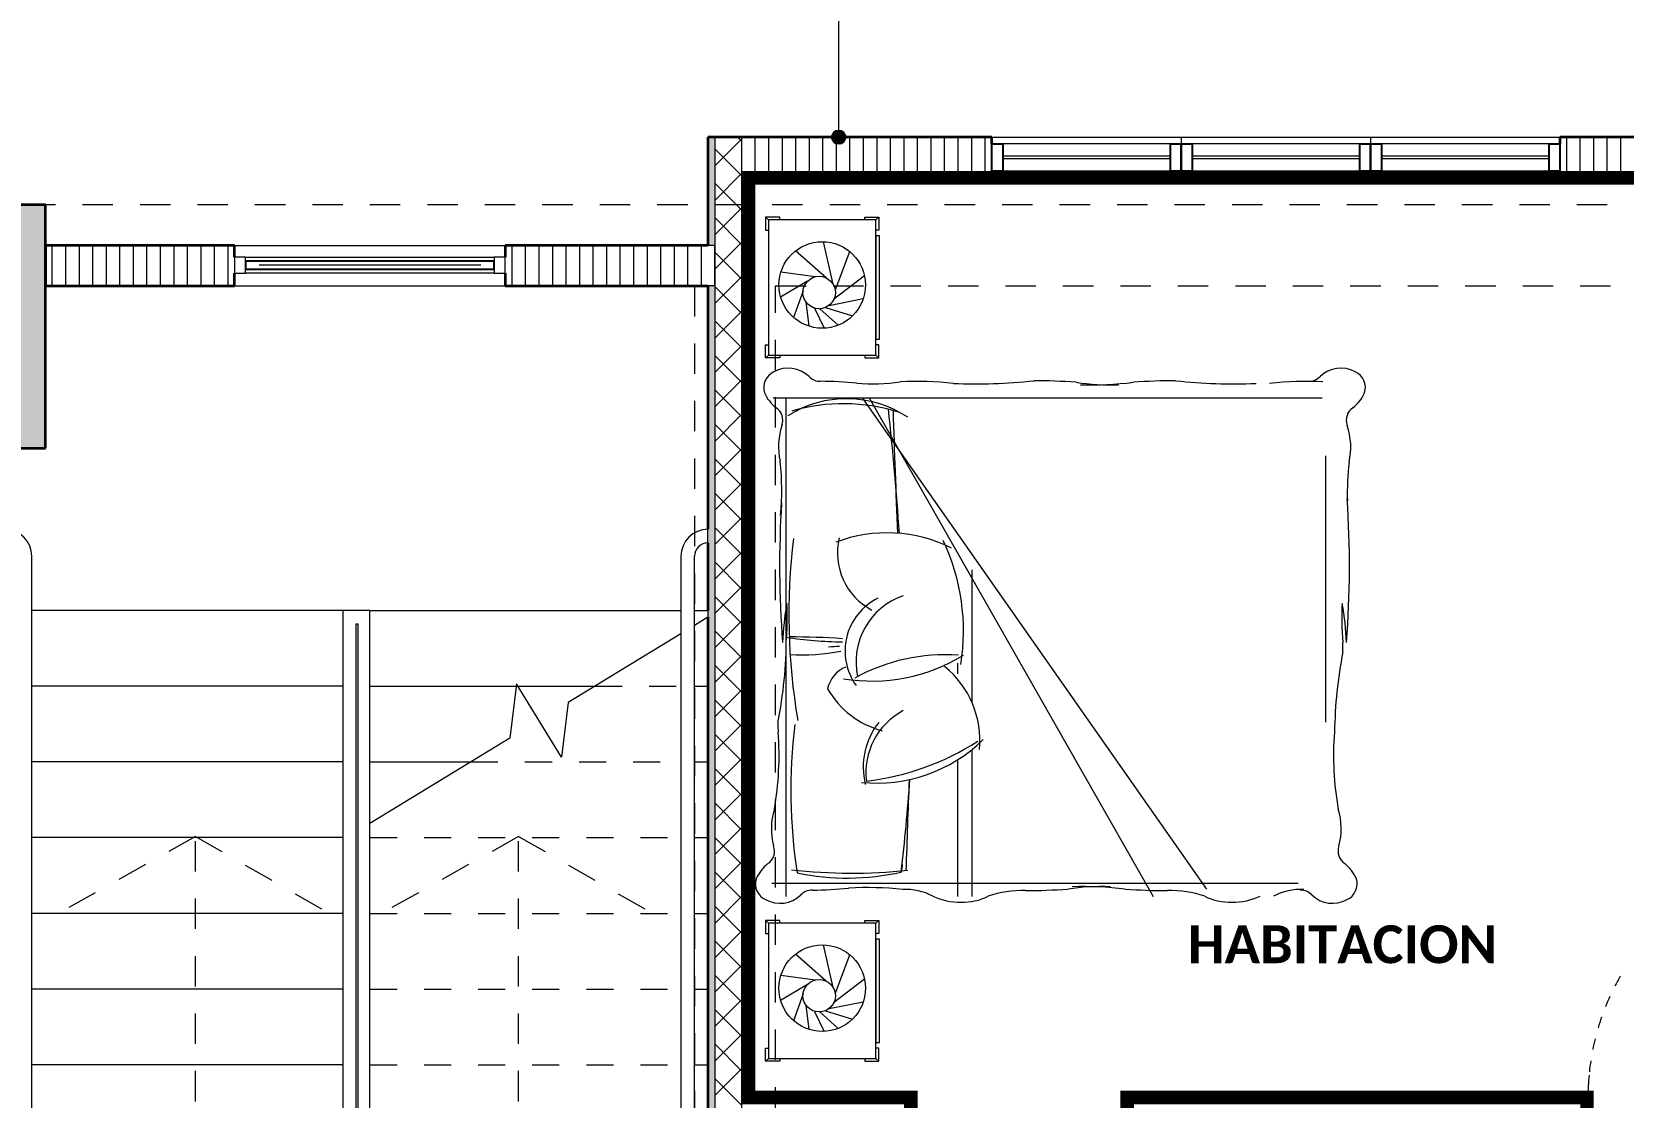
# Model space of a CAD drawing. Header units: metres. Extents: x -144 to 1000, y -717 to 29.
# Drawn here: x 556.31 to 562.19, y -551.67 to -547.73 of the extents above; entities that cross this region are included whole.
import ezdxf

# ---------------------------------------------------------------- set-up
doc = ezdxf.new("R2010")
doc.units = ezdxf.units.M
doc.linetypes.add('Basculante', pattern=[0.11625, 0.075, -0.04125])
doc.linetypes.add('basculante modificado', pattern=[0.18, 0.1125, -0.0675])
doc.layers.get('0').update_dxf_attribs({"color": 1})
doc.layers.add('00-MEDICION', color=30, linetype='Continuous')
for name, color, linetype, lineweight in [('A-ANNO-DIMS', 1, 'Continuous', 9), ('A-DETL', 1, 'Continuous', 9), ('A-DETL-GENF', 1, 'Continuous', 9), ('A-DETL-THIN', 1, 'Continuous', 9), ('A-DOOR', 1, 'Continuous', 9), ('A-GLAZ', 1, 'Continuous', 9), ('A-WALL', 4, 'Continuous', 9), ('G-ANNO-TEXT', 2, 'Continuous', 9), ('I-FURN', 2, 'Continuous', 9), ('S-COLS', 7, 'Continuous', 9), ('S-STRS', 1, 'Continuous', 9), ('S-STRS-MBND', 1, 'Basculante', 9)]:
    doc.layers.add(name, color=color, linetype=linetype, lineweight=lineweight)
doc.layers.add('A-WALL-PATT', color=7, linetype='Continuous', lineweight=35, true_color=0x9c9c9c)
doc.styles.add('Calibri_B', font='calibrib.ttf', dxfattribs={"height": 0.165})

# ---------------------------------------------------------------- blocks, each defined once
blk = doc.blocks.new('O')
at = {"layer": 'A-WALL-PATT', "lineweight": 5, "true_color": 0x747474}
h = blk.add_hatch(color=8, dxfattribs=at)
h.paths.add_polyline_path([(563.6777, -492.7188), (563.6777, -490.7688), (563.6527, -490.7688), (563.6527, -492.7188)])
h.paths.add_polyline_path([(563.6527, -490.6188), (563.6777, -490.6188), (563.6777, -485.6688), (563.6527, -485.6688), (563.6527, -490.4938)])
h.paths.add_polyline_path([(563.6777, -485.5188), (563.6777, -485.119), (563.6527, -485.119), (563.6527, -485.5188)])
at = {"layer": 'A-WALL-PATT', "true_color": 0x747474}
h = blk.add_hatch(color=8, dxfattribs=at)
h.paths.add_polyline_path([(563.8027, -492.7188), (563.8027, -491.2688), (563.7777, -491.2688), (563.7777, -492.7188)])
h.paths.add_polyline_path([(563.7777, -491.1188), (563.8027, -491.1188), (563.8027, -488.8188), (563.7777, -488.8188), (563.7777, -490.9987)])
h.paths.add_polyline_path([(563.7777, -488.6688), (563.8027, -488.6688), (563.8027, -485.269), (563.7777, -485.269), (563.7777, -488.1128)])
at = {"layer": 'S-COLS', "true_color": 0x5c5c5c}
h = blk.add_hatch(color=251, dxfattribs=at)
h.paths.add_polyline_path([(553.0027, -505.1188), (553.5027, -505.1188), (553.5027, -504.2188), (553.0027, -504.2188), (553.0027, -504.9427)])
h.paths.add_polyline_path([(570.8025, -505.1188), (571.3025, -505.1188), (571.3025, -504.2188), (570.8025, -504.2188), (570.8025, -504.9427)])
h.paths.add_polyline_path([(561.2027, -505.1187), (561.2027, -504.2187), (560.7027, -504.2187), (560.7027, -505.1187)])
h.paths.add_polyline_path([(557.3242, -497.4187), (558.9027, -497.4187), (558.9024, -496.9188), (557.2025, -496.9188), (557.2025, -494.7688), (558.9028, -494.7688), (558.9024, -494.2688), (556.9025, -494.2688), (556.9025, -497.4187), (557.0866, -497.4187)])
h.paths.add_polyline_path([(567.1118, -497.4187), (567.5028, -497.4187), (567.5028, -494.2687), (567.0028, -494.2687), (567.0028, -497.4187)])
h.paths.add_polyline_path([(570.9028, -497.4187), (571.3028, -497.4187), (571.3028, -496.7188), (570.9028, -496.7188), (570.9028, -497.3138)])
h.paths.add_polyline_path([(560.7027, -497.4187), (561.2027, -497.4187), (561.2027, -496.5187), (560.7027, -496.5187), (560.7027, -497.3138)])
h.paths.add_polyline_path([(553.5027, -497.4187), (553.5027, -496.7188), (553.0027, -496.7188), (553.0027, -497.4187), (553.2754, -497.4187)])
h.paths.add_polyline_path([(560.7028, -495.1688), (561.2028, -495.1688), (561.2028, -494.2688), (560.7028, -494.2688), (560.7028, -494.2981)])
h.paths.add_polyline_path([(553.5025, -494.9688), (553.5025, -494.2677), (553.0025, -494.2688), (553.0025, -494.9688), (553.2775, -494.9688)])
h.paths.add_polyline_path([(571.0784, -494.9688), (571.3028, -494.9688), (571.3028, -494.2677), (570.9028, -494.2677), (570.9028, -494.9688), (570.9839, -494.9688)])
h.paths.add_polyline_path([(560.7777, -486.2688), (561.2027, -486.2688), (561.2027, -485.3688), (560.7027, -485.3688), (560.7027, -486.2688)])
h.paths.add_polyline_path([(571.3027, -486.2688), (571.3027, -485.3688), (570.8027, -485.3688), (570.8027, -486.2688), (571.2277, -486.2688)])
h.paths.add_polyline_path([(553.2027, -485.6688), (554.1027, -485.6688), (554.1027, -485.1688), (553.2027, -485.1688), (553.2027, -485.5388)])
at = {"layer": 'A-DETL', "color": 7, "linetype": 'basculante modificado'}
for p, q in [((570.8027, -485.3688), (561.2027, -485.3688)), ((561.2027, -485.6688), (563.6026, -485.6688)), ((563.6026, -485.6688), (563.6026, -490.4688)), ((563.9026, -494.2677), (563.9026, -485.6688)), ((563.9026, -485.6688), (570.8027, -485.6688)), ((561.7577, -487.7039), (561.228, -488.0015)), ((561.7577, -487.7039), (562.278, -488.0028)), ((561.7577, -489.1084), (561.7577, -487.7084)), ((562.9527, -487.7039), (562.423, -488.0015)), ((562.9527, -487.7039), (563.473, -488.0028)), ((562.9527, -489.1084), (562.9527, -487.7084))]:
    blk.add_line(p, q, dxfattribs=at)
at = {"layer": 'A-DETL-GENF', "lineweight": 25}
for p, q in [((564.7027, -485.144), (564.7427, -485.144)), ((564.7027, -485.244), (564.7027, -485.144)), ((564.7427, -485.144), (564.7427, -485.244)), ((565.3627, -485.144), (565.4027, -485.144)), ((565.3627, -485.244), (565.3627, -485.144)), ((565.4027, -485.144), (565.4427, -485.144)), ((565.4027, -485.244), (565.4027, -485.144)), ((565.4027, -485.144), (565.4027, -485.244)), ((565.4427, -485.144), (565.4427, -485.244)), ((566.0627, -485.144), (566.1027, -485.144)), ((566.0627, -485.244), (566.0627, -485.144)), ((566.1027, -485.144), (566.1027, -485.244)), ((566.1027, -485.144), (566.1427, -485.144)), ((566.1027, -485.244), (566.1027, -485.144)), ((566.1427, -485.144), (566.1427, -485.244)), ((566.7627, -485.144), (566.8027, -485.144)), ((566.7627, -485.244), (566.7627, -485.144)), ((566.8027, -485.144), (566.8027, -485.244)), ((564.7427, -485.244), (564.7027, -485.244)), ((565.4027, -485.244), (565.3627, -485.244)), ((565.4427, -485.244), (565.4027, -485.244)), ((566.1027, -485.244), (566.0627, -485.244)), ((566.1427, -485.244), (566.1027, -485.244)), ((566.8027, -485.244), (566.7627, -485.244))]:
    blk.add_line(p, q, dxfattribs=at)
at = {"layer": 'A-DETL-GENF'}
for p, q in [((565.3627, -485.144), (564.7427, -485.144)), ((566.0627, -485.144), (565.4427, -485.144)), ((566.7627, -485.144), (566.1427, -485.144)), ((565.3627, -485.189), (564.7427, -485.189)), ((565.3627, -485.199), (564.7427, -485.199)), ((566.0627, -485.189), (565.4427, -485.189)), ((566.0627, -485.199), (565.4427, -485.199)), ((566.7627, -485.189), (566.1427, -485.189)), ((566.7627, -485.199), (566.1427, -485.199)), ((565.3627, -485.244), (564.7427, -485.244)), ((566.0627, -485.244), (565.4427, -485.244)), ((566.7627, -485.244), (566.1427, -485.244))]:
    blk.add_line(p, q, dxfattribs=at)
at = {"layer": 'A-DETL-THIN'}
for p, q in [((563.6527, -486.6182), (563.6527, -486.5682)), ((561.1527, -489.3085), (561.1527, -486.6682)), ((563.5527, -486.6682), (563.5527, -489.3085)), ((563.6027, -489.3085), (563.6027, -486.6682)), ((562.403, -486.8684), (562.3027, -486.8684)), ((562.3027, -486.8684), (562.3027, -489.1084)), ((562.403, -489.1084), (562.403, -486.8684)), ((562.3515, -489.0584), (562.3515, -486.9184)), ((562.3515, -486.9184), (562.358, -486.9184)), ((562.358, -486.9184), (562.358, -489.0584))]:
    blk.add_line(p, q, dxfattribs=at)
for centre, radius, start, end in [((561.0527, -486.6682), 0.1, 0, 90), ((563.6527, -486.6682), 0.1, 90, 180), ((563.6527, -486.6682), 0.05, 90, 180)]:
    blk.add_arc(centre, radius, start, end, dxfattribs=at)
at = {"layer": 'A-DOOR'}
for start, end in [(150.12331, 152.79443), (155.46046, 158.1223), (160.78086, 163.43707), (166.09186, 168.74617), (171.40092, 174.05706), (174.86021, 180)]:
    blk.add_arc((567.8012, -488.6667), 0.8947, start, end, dxfattribs=at)
at = {"layer": 'A-GLAZ'}
for p, q in [((564.7027, -485.244), (564.7027, -485.144)), ((565.4027, -485.144), (564.7027, -485.144)), ((565.4027, -485.119), (565.4027, -485.269)), ((565.4027, -485.244), (565.4027, -485.144)), ((566.1027, -485.144), (565.4027, -485.144)), ((565.4027, -485.244), (565.4027, -485.144)), ((566.1027, -485.119), (566.1027, -485.269)), ((566.1027, -485.244), (566.1027, -485.144)), ((566.1027, -485.244), (566.1027, -485.144)), ((566.8027, -485.144), (566.1027, -485.144)), ((566.8027, -485.244), (566.8027, -485.144)), ((564.7027, -485.244), (565.4027, -485.244)), ((565.4027, -485.244), (566.1027, -485.244)), ((566.1027, -485.244), (566.8027, -485.244)), ((561.9427, -485.562), (562.8627, -485.562)), ((562.8627, -485.622), (561.9427, -485.622)), ((562.8127, -485.592), (561.9927, -485.592))]:
    blk.add_line(p, q, dxfattribs=at)
at = {"layer": 'A-GLAZ', "lineweight": 15}
for p, q in [((561.9427, -485.562), (561.9027, -485.562)), ((561.9027, -485.562), (561.9027, -485.622)), ((561.9427, -485.622), (561.9427, -485.562)), ((562.9027, -485.562), (562.8627, -485.562)), ((562.8627, -485.562), (562.8627, -485.622)), ((562.9027, -485.622), (562.9027, -485.562)), ((561.9027, -485.622), (561.9427, -485.622)), ((562.8627, -485.622), (562.9027, -485.622))]:
    blk.add_line(p, q, dxfattribs=at)
at = {"layer": 'A-GLAZ', "lineweight": 25}
for p, q in [((562.8627, -485.577), (561.9427, -485.577)), ((561.9427, -485.577), (561.9427, -485.607)), ((561.9427, -485.607), (562.8627, -485.607)), ((562.8627, -485.607), (562.8627, -485.577))]:
    blk.add_line(p, q, dxfattribs=at)
at = {"layer": 'A-WALL', "lineweight": 35}
for p, q in [((563.6527, -485.119), (563.6527, -485.5188)), ((564.7027, -485.119), (563.6527, -485.119)), ((564.7027, -485.144), (564.7027, -485.119)), ((567.9527, -485.119), (566.8027, -485.119)), ((566.8027, -485.119), (566.8027, -485.144)), ((563.8027, -488.6688), (563.8027, -485.269)), ((563.8027, -485.269), (564.7027, -485.269)), ((564.7027, -485.269), (564.7027, -485.244)), ((566.8027, -485.244), (566.8027, -485.269)), ((566.8027, -485.269), (567.8027, -485.269)), ((561.9027, -485.5188), (561.2027, -485.5188)), ((561.2027, -485.5188), (561.2027, -485.6688)), ((561.9027, -485.562), (561.9027, -485.5188)), ((563.6527, -485.5188), (562.9027, -485.5188)), ((562.9027, -485.5188), (562.9027, -485.562)), ((561.9027, -485.6688), (561.9027, -485.622)), ((562.9027, -485.622), (562.9027, -485.6688)), ((561.2027, -485.6688), (561.9027, -485.6688)), ((562.9027, -485.6688), (563.6527, -485.6688)), ((563.6527, -485.6688), (563.6527, -486.5682)), ((563.6527, -486.6182), (563.6527, -486.8684)), ((563.6527, -486.8938), (563.6527, -489.3585))]:
    blk.add_line(p, q, dxfattribs=at)
at = {"layer": 'A-WALL'}
for p, q in [((563.6777, -485.119), (563.6777, -492.7438)), ((563.7777, -492.7438), (563.7777, -485.119)), ((564.7027, -485.119), (566.8027, -485.119)), ((563.7777, -485.269), (563.8027, -485.269)), ((566.8027, -485.269), (564.7027, -485.269)), ((561.9027, -485.5188), (562.9027, -485.5188)), ((563.6777, -485.5188), (563.6527, -485.5188)), ((563.6777, -485.6688), (563.6527, -485.6688))]:
    blk.add_line(p, q, dxfattribs=at)
at = {"layer": 'A-WALL-PATT', "color": 1, "lineweight": 5, "true_color": 0xff0000}
for p, q in [((563.6777, -485.2252), (563.7777, -485.1252)), ((563.7777, -485.2619), (563.6777, -485.1619)), ((563.7777, -485.1346), (563.7622, -485.119)), ((563.6777, -485.3524), (563.7777, -485.2524)), ((563.7777, -485.3891), (563.6777, -485.2891)), ((563.6777, -485.4797), (563.7777, -485.3797)), ((563.7777, -485.5164), (563.6777, -485.4164)), ((563.6777, -485.607), (563.7777, -485.507)), ((563.7777, -485.6437), (563.6777, -485.5437)), ((563.6777, -485.7343), (563.7777, -485.6343)), ((563.7777, -485.771), (563.6777, -485.671)), ((563.6777, -485.8616), (563.7777, -485.7616)), ((563.7777, -485.8982), (563.6777, -485.7982)), ((563.6777, -485.9888), (563.7777, -485.8888)), ((563.7777, -486.0255), (563.6777, -485.9255)), ((563.6777, -486.1161), (563.7777, -486.0161)), ((563.7777, -486.1528), (563.6777, -486.0528)), ((563.6777, -486.2434), (563.7777, -486.1434)), ((563.7777, -486.2801), (563.6777, -486.1801)), ((563.6777, -486.3707), (563.7777, -486.2707)), ((563.7777, -486.4074), (563.6777, -486.3074)), ((563.6777, -486.498), (563.7777, -486.398)), ((563.7777, -486.5346), (563.6777, -486.4346)), ((563.6777, -486.6252), (563.7777, -486.5252)), ((563.7777, -486.6619), (563.6777, -486.5619)), ((563.6777, -486.7525), (563.7777, -486.6525)), ((563.7777, -486.7892), (563.6777, -486.6892)), ((563.6777, -486.8798), (563.7777, -486.7798)), ((563.7777, -486.9165), (563.6777, -486.8165)), ((563.6777, -487.0071), (563.7777, -486.9071)), ((563.7777, -487.0438), (563.6777, -486.9438)), ((563.6777, -487.1344), (563.7777, -487.0344)), ((563.7777, -487.171), (563.6777, -487.071)), ((563.6777, -487.2616), (563.7777, -487.1616)), ((563.7777, -487.2983), (563.6777, -487.1983)), ((563.6777, -487.3889), (563.7777, -487.2889)), ((563.7777, -487.4256), (563.6777, -487.3256)), ((563.6777, -487.5162), (563.7777, -487.4162)), ((563.7777, -487.5529), (563.6777, -487.4529)), ((563.6777, -487.6435), (563.7777, -487.5435)), ((563.7777, -487.6802), (563.6777, -487.5802)), ((563.6777, -487.7707), (563.7777, -487.6707)), ((563.7777, -487.8074), (563.6777, -487.7074)), ((563.6777, -487.898), (563.7777, -487.798)), ((563.7777, -487.9347), (563.6777, -487.8347)), ((563.6777, -488.0253), (563.7777, -487.9253)), ((563.7777, -488.062), (563.6777, -487.962)), ((563.6777, -488.1526), (563.7777, -488.0526)), ((563.7777, -488.1893), (563.6777, -488.0893)), ((563.6777, -488.2799), (563.7777, -488.1799)), ((563.7777, -488.3166), (563.6777, -488.2166)), ((563.6777, -488.4071), (563.7777, -488.3071)), ((563.7777, -488.4438), (563.6777, -488.3438)), ((563.6777, -488.5344), (563.7777, -488.4344)), ((563.7777, -488.5711), (563.6777, -488.4711)), ((563.6777, -488.6617), (563.7777, -488.5617)), ((563.7777, -488.6984), (563.6777, -488.5984))]:
    blk.add_line(p, q, dxfattribs=at)
at = {"layer": 'A-WALL-PATT', "color": 8, "lineweight": 5, "true_color": 0x727272}
for p, q in [((563.7777, -485.269), (563.7777, -485.119)), ((563.8277, -485.269), (563.8277, -485.119)), ((563.8777, -485.269), (563.8777, -485.119)), ((563.9277, -485.269), (563.9277, -485.119)), ((563.9777, -485.269), (563.9777, -485.119)), ((564.0277, -485.269), (564.0277, -485.119)), ((564.0777, -485.269), (564.0777, -485.119)), ((564.1277, -485.269), (564.1277, -485.119)), ((564.1777, -485.269), (564.1777, -485.119)), ((564.2277, -485.269), (564.2277, -485.119)), ((564.2777, -485.269), (564.2777, -485.119)), ((564.3277, -485.269), (564.3277, -485.119)), ((564.3777, -485.269), (564.3777, -485.119)), ((564.4277, -485.269), (564.4277, -485.119)), ((564.4777, -485.269), (564.4777, -485.119)), ((564.5277, -485.269), (564.5277, -485.119)), ((564.5777, -485.269), (564.5777, -485.119)), ((564.6277, -485.269), (564.6277, -485.119)), ((564.6777, -485.269), (564.6777, -485.119)), ((566.8277, -485.269), (566.8277, -485.119)), ((566.8777, -485.269), (566.8777, -485.119)), ((566.9277, -485.269), (566.9277, -485.119)), ((566.9777, -485.269), (566.9777, -485.119)), ((567.0277, -485.269), (567.0277, -485.119)), ((561.2273, -485.5188), (561.2273, -485.6687)), ((561.2773, -485.5188), (561.2773, -485.6687)), ((561.3273, -485.5188), (561.3273, -485.6687)), ((561.3773, -485.5188), (561.3773, -485.6687)), ((561.4273, -485.5188), (561.4273, -485.6686)), ((561.4773, -485.5188), (561.4773, -485.6686)), ((561.5273, -485.5188), (561.5273, -485.6686)), ((561.5773, -485.5188), (561.5773, -485.6685)), ((561.6273, -485.5188), (561.6273, -485.6685)), ((561.6773, -485.5188), (561.6773, -485.6685)), ((561.7273, -485.5188), (561.7273, -485.6685)), ((561.7773, -485.5188), (561.7773, -485.6684)), ((561.8273, -485.5188), (561.8273, -485.6684)), ((561.8773, -485.5188), (561.8773, -485.6684)), ((562.9273, -485.5188), (562.9273, -485.6688)), ((562.9773, -485.5188), (562.9773, -485.6688)), ((563.0273, -485.5188), (563.0273, -485.6688)), ((563.0773, -485.5188), (563.0773, -485.6688)), ((563.1273, -485.5188), (563.1273, -485.6688)), ((563.1773, -485.5188), (563.1773, -485.6688)), ((563.2273, -485.5188), (563.2273, -485.6688)), ((563.2773, -485.5188), (563.2773, -485.6688)), ((563.3273, -485.5188), (563.3273, -485.6688)), ((563.3773, -485.5188), (563.3773, -485.6688)), ((563.4273, -485.5188), (563.4273, -485.6688)), ((563.4773, -485.5188), (563.4773, -485.6688)), ((563.5273, -485.5188), (563.5273, -485.6688)), ((563.5773, -485.5188), (563.5773, -485.6688)), ((563.6273, -485.5188), (563.6273, -485.6688)), ((563.6773, -485.5188), (563.6773, -485.6688))]:
    blk.add_line(p, q, dxfattribs=at)
at = {"layer": 'I-FURN'}
for p, q in [((563.8657, -485.4148), (563.8766, -485.4248)), ((563.8657, -485.4148), (563.8657, -485.4625)), ((563.918, -485.4148), (563.8657, -485.4148)), ((563.8766, -485.4248), (563.8766, -485.9248)), ((564.2737, -485.4248), (563.8766, -485.4248)), ((563.918, -485.4248), (563.918, -485.4148)), ((564.2323, -485.4148), (564.2847, -485.4148)), ((564.2323, -485.4248), (564.2323, -485.4148)), ((564.2737, -485.4248), (564.2847, -485.4148)), ((564.2737, -485.9248), (564.2737, -485.4248)), ((564.2847, -485.4148), (564.2847, -485.4625)), ((563.8657, -485.4625), (563.8766, -485.4625)), ((564.1155, -485.6628), (564.0801, -485.5052)), ((564.2847, -485.4625), (564.2737, -485.4625)), ((564.2737, -485.4837), (564.2737, -485.8659)), ((564.2865, -485.4837), (564.2737, -485.4837)), ((564.2865, -485.8659), (564.2865, -485.4837)), ((564.0895, -485.639), (563.9759, -485.5396)), ((564.1233, -485.6858), (564.1771, -485.542)), ((564.0486, -485.6352), (563.922, -485.6183)), ((564.1173, -485.7178), (564.2311, -485.6302)), ((564.021, -485.6512), (563.9214, -485.7102)), ((564.0042, -485.6865), (563.9694, -485.7855)), ((564.0148, -485.7279), (564.0254, -485.8174)), ((564.0469, -485.7508), (564.0824, -485.8251)), ((564.0872, -485.7485), (564.1869, -485.7796)), ((564.1005, -485.7407), (564.227, -485.7153)), ((564.066, -485.7532), (564.1337, -485.8144)), ((564.2737, -485.8659), (564.2865, -485.8659)), ((563.8657, -485.8871), (563.8766, -485.8871)), ((563.8657, -485.9347), (563.8657, -485.8871)), ((563.8657, -485.9347), (563.8766, -485.9248)), ((563.8766, -485.9248), (564.2737, -485.9248)), ((563.918, -485.9248), (563.918, -485.9347)), ((564.2323, -485.9248), (564.2323, -485.9347)), ((564.2847, -485.8871), (564.2737, -485.8871)), ((564.2847, -485.9347), (564.2737, -485.9248)), ((564.2847, -485.9347), (564.2847, -485.8871)), ((563.918, -485.9347), (563.8657, -485.9347)), ((564.2323, -485.9347), (564.2847, -485.9347)), ((563.8936, -486.082), (565.9235, -486.082)), ((563.9399, -486.082), (563.9399, -487.7968)), ((564.2231, -486.082), (565.4956, -487.8989)), ((564.2484, -486.082), (565.2987, -487.9257)), ((565.9353, -486.2968), (565.9353, -487.2809)), ((564.6287, -486.7184), (564.6287, -487.2085)), ((564.5758, -487.0639), (564.5758, -487.1025)), ((563.9399, -487.2809), (563.9399, -487.9257)), ((564.6287, -487.3827), (564.6287, -487.9257)), ((564.5758, -487.4205), (564.5758, -487.9257)), ((563.8887, -487.877), (565.8347, -487.877)), ((563.8657, -488.0146), (563.8766, -488.0245)), ((563.8657, -488.0146), (563.8657, -488.0622)), ((563.918, -488.0146), (563.8657, -488.0146)), ((563.8766, -488.0245), (563.8766, -488.5245)), ((564.2737, -488.0245), (563.8766, -488.0245)), ((563.918, -488.0245), (563.918, -488.0146)), ((564.2323, -488.0146), (564.2847, -488.0146)), ((564.2323, -488.0245), (564.2323, -488.0146)), ((564.2847, -488.0146), (564.2737, -488.0245)), ((564.2737, -488.5245), (564.2737, -488.0245)), ((564.2847, -488.0146), (564.2847, -488.0622)), ((563.8657, -488.0622), (563.8766, -488.0622)), ((564.1155, -488.2625), (564.0801, -488.1049)), ((564.2847, -488.0622), (564.2737, -488.0622)), ((564.2737, -488.0834), (564.2737, -488.4656)), ((564.2865, -488.0834), (564.2737, -488.0834)), ((564.2865, -488.4656), (564.2865, -488.0834)), ((564.0895, -488.2387), (563.9759, -488.1394)), ((564.1233, -488.2855), (564.1771, -488.1417)), ((564.0486, -488.2349), (563.922, -488.218)), ((564.021, -488.2509), (563.9214, -488.3099)), ((564.1173, -488.3175), (564.2311, -488.2299)), ((564.0042, -488.2862), (563.9694, -488.3852)), ((564.0148, -488.3276), (564.0254, -488.4171)), ((564.1005, -488.3404), (564.227, -488.315)), ((564.0469, -488.3505), (564.0824, -488.4248)), ((564.066, -488.3529), (564.1337, -488.4141)), ((564.0872, -488.3482), (564.1869, -488.3793)), ((563.8657, -488.4868), (563.8766, -488.4868)), ((563.8657, -488.5344), (563.8657, -488.4868)), ((564.2737, -488.4656), (564.2865, -488.4656)), ((564.2847, -488.4868), (564.2737, -488.4868)), ((564.2847, -488.5344), (564.2847, -488.4868)), ((563.8657, -488.5344), (563.8766, -488.5245)), ((563.918, -488.5344), (563.8657, -488.5344)), ((563.8766, -488.5245), (564.2737, -488.5245)), ((563.918, -488.5245), (563.918, -488.5344)), ((564.2323, -488.5245), (564.2323, -488.5344)), ((564.2323, -488.5344), (564.2847, -488.5344)), ((564.2847, -488.5344), (564.2737, -488.5245))]:
    blk.add_line(p, q, dxfattribs=at)
for centre, radius in [((564.075, -485.6652), 0.16), ((564.0638, -485.6932), 0.06), ((564.075, -488.2649), 0.16), ((564.0638, -488.2929), 0.06)]:
    blk.add_circle(centre, radius, dxfattribs=at)
for centre, radius, start, end in [((563.9231, -486.0446), 0.0644, 114.65516, 197.05817), ((563.9493, -486.083), 0.1105, 45.78413, 118.72126), ((565.9926, -486.083), 0.1105, 61.27874, 134.21587), ((566.0189, -486.0446), 0.0644, 342.94183, 65.34484), ((564.0677, -485.9642), 0.0572, 223.7565, 271.4444), ((564.0701, -487.289), 1.2676, 83.96781, 90.04075), ((564.2599, -485.2551), 0.7754, 265.81408, 277.64786), ((564.4307, -487.1131), 1.0916, 83.20909, 93.5535), ((564.6429, -484.049), 1.9819, 267.59874, 276.20107), ((564.8466, -488.393), 2.3738, 85.96877, 89.74947), ((565.1405, -485.1566), 0.8777, 261.67731, 271.92304), ((565.0667, -484.6685), 1.3659, 268.45753, 276.66981), ((565.3922, -488.393), 2.3738, 90.25053, 94.03123), ((565.5959, -484.049), 1.9819, 263.79893, 272.40126), ((565.858, -487.1131), 1.0916, 86.4465, 96.79091), ((565.8742, -485.9642), 0.0572, 268.5556, 316.2435), ((563.9936, -486.0055), 0.1443, 203.70607, 231.95597), ((564.1653, -486.4913), 0.4055, 56.16641, 122.49004), ((564.1537, -486.7948), 0.6905, 72.85913, 106.07365), ((565.9483, -486.0055), 0.1443, 308.04403, 336.29393), ((563.8733, -486.1654), 0.0559, 340.23108, 55.86441), ((553.3283, -487.3242), 11.0568, 3.84122, 6.22843), ((628.7022, -484.055), 64.3987, 181.845623, 182.249669), ((566.0686, -486.1654), 0.0559, 124.13559, 199.76892), ((564.1597, -486.2622), 0.2462, 160.72634, 192.90841), ((565.7831, -486.2642), 0.2462, 346.75916, 18.94123), ((562.9525, -486.4237), 0.9731, 354.51056, 6.28333), ((566.9894, -486.4327), 0.9731, 173.38424, 181.73239), ((562.3414, -486.7028), 3.683, 355.57331, 3.8684), ((567.6005, -486.7028), 3.683, 176.37856, 184.42669), ((566.2724, -486.8858), 2.3207, 172.98595, 189.67151), ((564.3147, -487.1164), 0.5349, 63.49737, 110.69743), ((564.3697, -486.6561), 0.2382, 166.50973, 242.29583), ((563.8116, -486.9446), 0.7857, 350.93942, 25.21906), ((564.9434, -487.0253), 1.0156, 169.66849, 177.83986), ((562.9718, -486.9012), 0.9742, 356.08924, 3.41649), ((564.3764, -487.0185), 0.2171, 116.15787, 215.83294), ((564.4592, -487.0589), 0.2591, 109.16577, 191.95874), ((566.9701, -486.9012), 0.9742, 176.58351, 185.04736), ((564.9985, -487.0253), 1.0156, 2.16014, 10.33151), ((562.2646, -486.9625), 1.6778, 348.97749, 359.83016), ((564.1756, -485.4149), 1.57, 261.45722, 269.05528), ((563.9495, -490.0048), 3.0385, 86.22382, 89.89372), ((565.1523, -487.0124), 0.8477, 359.3603, 1.72422), ((563.9974, -486.2549), 0.778, 266.87703, 280.83334), ((564.1606, -487.7693), 0.7676, 91.61243, 94.62538), ((564.2578, -486.4777), 0.6518, 260.80231, 301.34581), ((564.5291, -487.7202), 0.6879, 85.85031, 118.95445), ((567.6468, -487.3427), 1.6778, 168.97749, 179.16537), ((564.2043, -487.1819), 0.1121, 111.67931, 167.8243), ((564.3096, -487.3478), 0.3482, 354.31868, 51.27219), ((564.3856, -486.9883), 0.3369, 210.2878, 254.59824), ((564.496, -487.4681), 0.2596, 117.99994, 186.88737), ((564.7591, -487.2927), 0.8477, 179.3603, 181.72422), ((562.9414, -487.404), 0.9742, 356.58351, 5.04736), ((565.9167, -487.5347), 1.9579, 172.83907, 188.93312), ((564.4953, -487.4479), 0.2687, 141.91879, 193.67035), ((566.9396, -487.404), 0.9742, 174.95264, 183.41649), ((564.2767, -486.9452), 0.5616, 264.18704, 314.47313), ((564.1252, -486.5319), 0.9739, 276.66465, 302.61963), ((562.9414, -487.4245), 0.9731, 349.4443, 357.79245), ((553.376, -486.636), 11.0568, 353.77157, 355.55351), ((628.7498, -489.9051), 64.3987, 177.854181, 178.154377), ((566.9396, -487.4245), 0.9731, 182.20755, 190.5557), ((564.1333, -487.6755), 0.2462, 162.81922, 195.00129), ((565.7477, -487.6755), 0.2462, 344.99871, 17.18078), ((563.8429, -487.7581), 0.0559, 304.13559, 19.76892), ((566.0382, -487.7581), 0.0559, 160.23108, 235.86441), ((563.9632, -487.9181), 0.1443, 128.04403, 156.29393), ((562.7702, -487.5441), 1.6237, 349.65936, 350.67082), ((565.9178, -487.9181), 0.1443, 23.70607, 51.95597), ((563.8926, -487.879), 0.0644, 162.94183, 245.34484), ((564.186, -485.8442), 1.9954, 263.52926, 275.90649), ((564.1677, -486.948), 0.9098, 258.25655, 282.68249), ((565.9884, -487.879), 0.0644, 294.65516, 17.05817), ((563.9189, -487.8406), 0.1105, 241.27874, 314.21587), ((564.0373, -487.9594), 0.0572, 88.5556, 136.2435), ((564.0396, -486.6345), 1.2676, 269.95925, 276.03219), ((564.2436, -489.1033), 1.2103, 83.88003, 93.35046), ((564.3834, -488.118), 0.2183, 62.54235, 92.84385), ((564.5805, -487.7277), 0.219, 243.87238, 272.03684), ((564.5976, -487.7464), 0.2003, 267.35084, 296.95302), ((564.8114, -488.2746), 0.3706, 87.67199, 109.39365), ((564.8161, -485.5305), 2.3738, 270.25053, 274.03123), ((565.11, -488.7669), 0.8777, 88.07696, 98.32269), ((565.0363, -489.2551), 1.3659, 83.33019, 91.54247), ((565.3618, -485.5305), 2.3738, 265.96877, 269.74947), ((565.3665, -488.2746), 0.3706, 70.60635, 92.32801), ((565.5803, -487.7464), 0.2003, 243.04698, 272.64916), ((565.5974, -487.7277), 0.219, 267.96316, 296.12762), ((565.8445, -488.118), 0.2183, 87.15615, 117.45765), ((565.8438, -487.9594), 0.0572, 43.7565, 91.4444), ((565.9622, -487.8406), 0.1105, 225.78413, 298.72126)]:
    blk.add_arc(centre, radius, start, end, dxfattribs=at)
at = {"layer": 'S-COLS', "lineweight": 35}
for p, q in [((561.2027, -485.3688), (560.7027, -485.3688)), ((561.2027, -486.2688), (561.2027, -485.3688)), ((560.7027, -486.2688), (561.2027, -486.2688))]:
    blk.add_line(p, q, dxfattribs=at)
at = {"layer": 'S-STRS'}
for p, q in [((561.9027, -485.6684), (562.9027, -485.6684)), ((562.3027, -486.8684), (561.1527, -486.8684)), ((562.403, -486.8684), (563.5527, -486.8684)), ((563.6027, -486.8684), (563.6527, -486.8684)), ((563.6527, -486.8684), (563.6527, -486.8938)), ((563.6527, -486.8938), (563.6027, -486.9242)), ((563.5527, -486.9547), (563.1363, -487.2086)), ((562.3027, -487.1484), (561.1527, -487.1484)), ((562.403, -487.1484), (562.9441, -487.1484)), ((562.9452, -487.1392), (562.9195, -487.3409)), ((563.1105, -487.4103), (562.9452, -487.1392)), ((562.9508, -487.1484), (563.2352, -487.1484)), ((563.1363, -487.2086), (563.1105, -487.4103)), ((562.9195, -487.3409), (562.403, -487.6558)), ((562.3027, -487.4284), (561.1527, -487.4284)), ((562.403, -487.4284), (562.776, -487.4284)), ((562.3027, -487.7084), (561.1527, -487.7084)), ((562.3027, -487.9884), (561.1527, -487.9884)), ((562.3027, -488.2684), (561.1527, -488.2684)), ((562.3027, -488.5484), (561.1527, -488.5484))]:
    blk.add_line(p, q, dxfattribs=at)
at = {"layer": 'S-STRS-MBND'}
for p, q in [((563.6527, -486.8938), (563.6527, -489.1084)), ((562.9441, -487.1484), (562.9508, -487.1484)), ((563.2352, -487.1484), (563.5527, -487.1484)), ((563.6027, -487.1484), (563.6527, -487.1484)), ((562.776, -487.4284), (563.5527, -487.4284)), ((563.6027, -487.4284), (563.6527, -487.4284)), ((562.403, -487.7084), (563.5527, -487.7084)), ((563.6027, -487.7084), (563.6527, -487.7084)), ((562.403, -487.9884), (563.5527, -487.9884)), ((563.6027, -487.9884), (563.6527, -487.9884)), ((562.403, -488.2684), (563.5527, -488.2684)), ((563.6027, -488.2684), (563.6527, -488.2684)), ((562.403, -488.5484), (563.5527, -488.5484)), ((563.6027, -488.5484), (563.6527, -488.5484))]:
    blk.add_line(p, q, dxfattribs=at)
at = {"layer": 'G-ANNO-TEXT', "style": 'Calibri_B'}
blk.add_text('HABITACION', height=0.14, dxfattribs=at).set_placement((565.4266, -488.1724))
blk = doc.blocks.new('OOOO')
at = {"layer": 'A-ANNO-DIMS', "lineweight": 25, "true_color": 0x0000ff}
h = blk.add_hatch(color=5, dxfattribs=at)
edge = h.paths.add_edge_path()
edge.add_arc((607.4188, -491.5748), 0.025, 0, 360)
at = {"layer": 'A-ANNO-DIMS', "color": 5, "true_color": 0x0000ff}
for p, q in [((607.4188, -489.1465), (607.4188, -491.5748)), ((607.4188, -491.5748), (607.1788, -491.5748)), ((607.4188, -491.5748), (607.6588, -491.5748))]:
    blk.add_line(p, q, dxfattribs=at)
at = {"layer": 'A-ANNO-DIMS', "color": 5, "lineweight": 25, "true_color": 0x0000ff}
blk.add_circle((607.4188, -491.5748), 0.025, dxfattribs=at)
at = {"layer": 'A-WALL-PATT', "color": 1, "lineweight": 5, "true_color": 0xff0000}
blk.add_line((607.061, -491.5904), (607.0454, -491.5748), dxfattribs=at)

msp = doc.modelspace()

# ---------------------------------------------------------------- linework, layer by layer
at = {"layer": '00-MEDICION', "const_width": 0.05}
msp.add_lwpolyline([(562.9614, -548.2702), (558.9614, -548.2702), (558.9614, -551.67), (559.5611, -551.67), (559.5614, -551.82), (558.9614, -551.82), (558.9614, -554.12), (560.3611, -554.12), (560.3611, -551.67), (562.0614, -551.67), (562.0614, -551.82), (560.4611, -551.82), (560.4611, -554.12), (561.8611, -554.12), (561.8611, -552.6201), (562.0111, -552.6201), (562.0111, -554.27), (559.6614, -554.27), (559.6614, -555.87), (560.6614, -555.87)], dxfattribs=at)

# ---------------------------------------------------------------- block references
at = {"color": 3}
for name, p in [('O', (-4.8414, -63.0012)), ('OOOO', (-48.1246, -56.5454))]:
    msp.add_blockref(name, p, dxfattribs=at)

doc.saveas('drawing.dxf')
